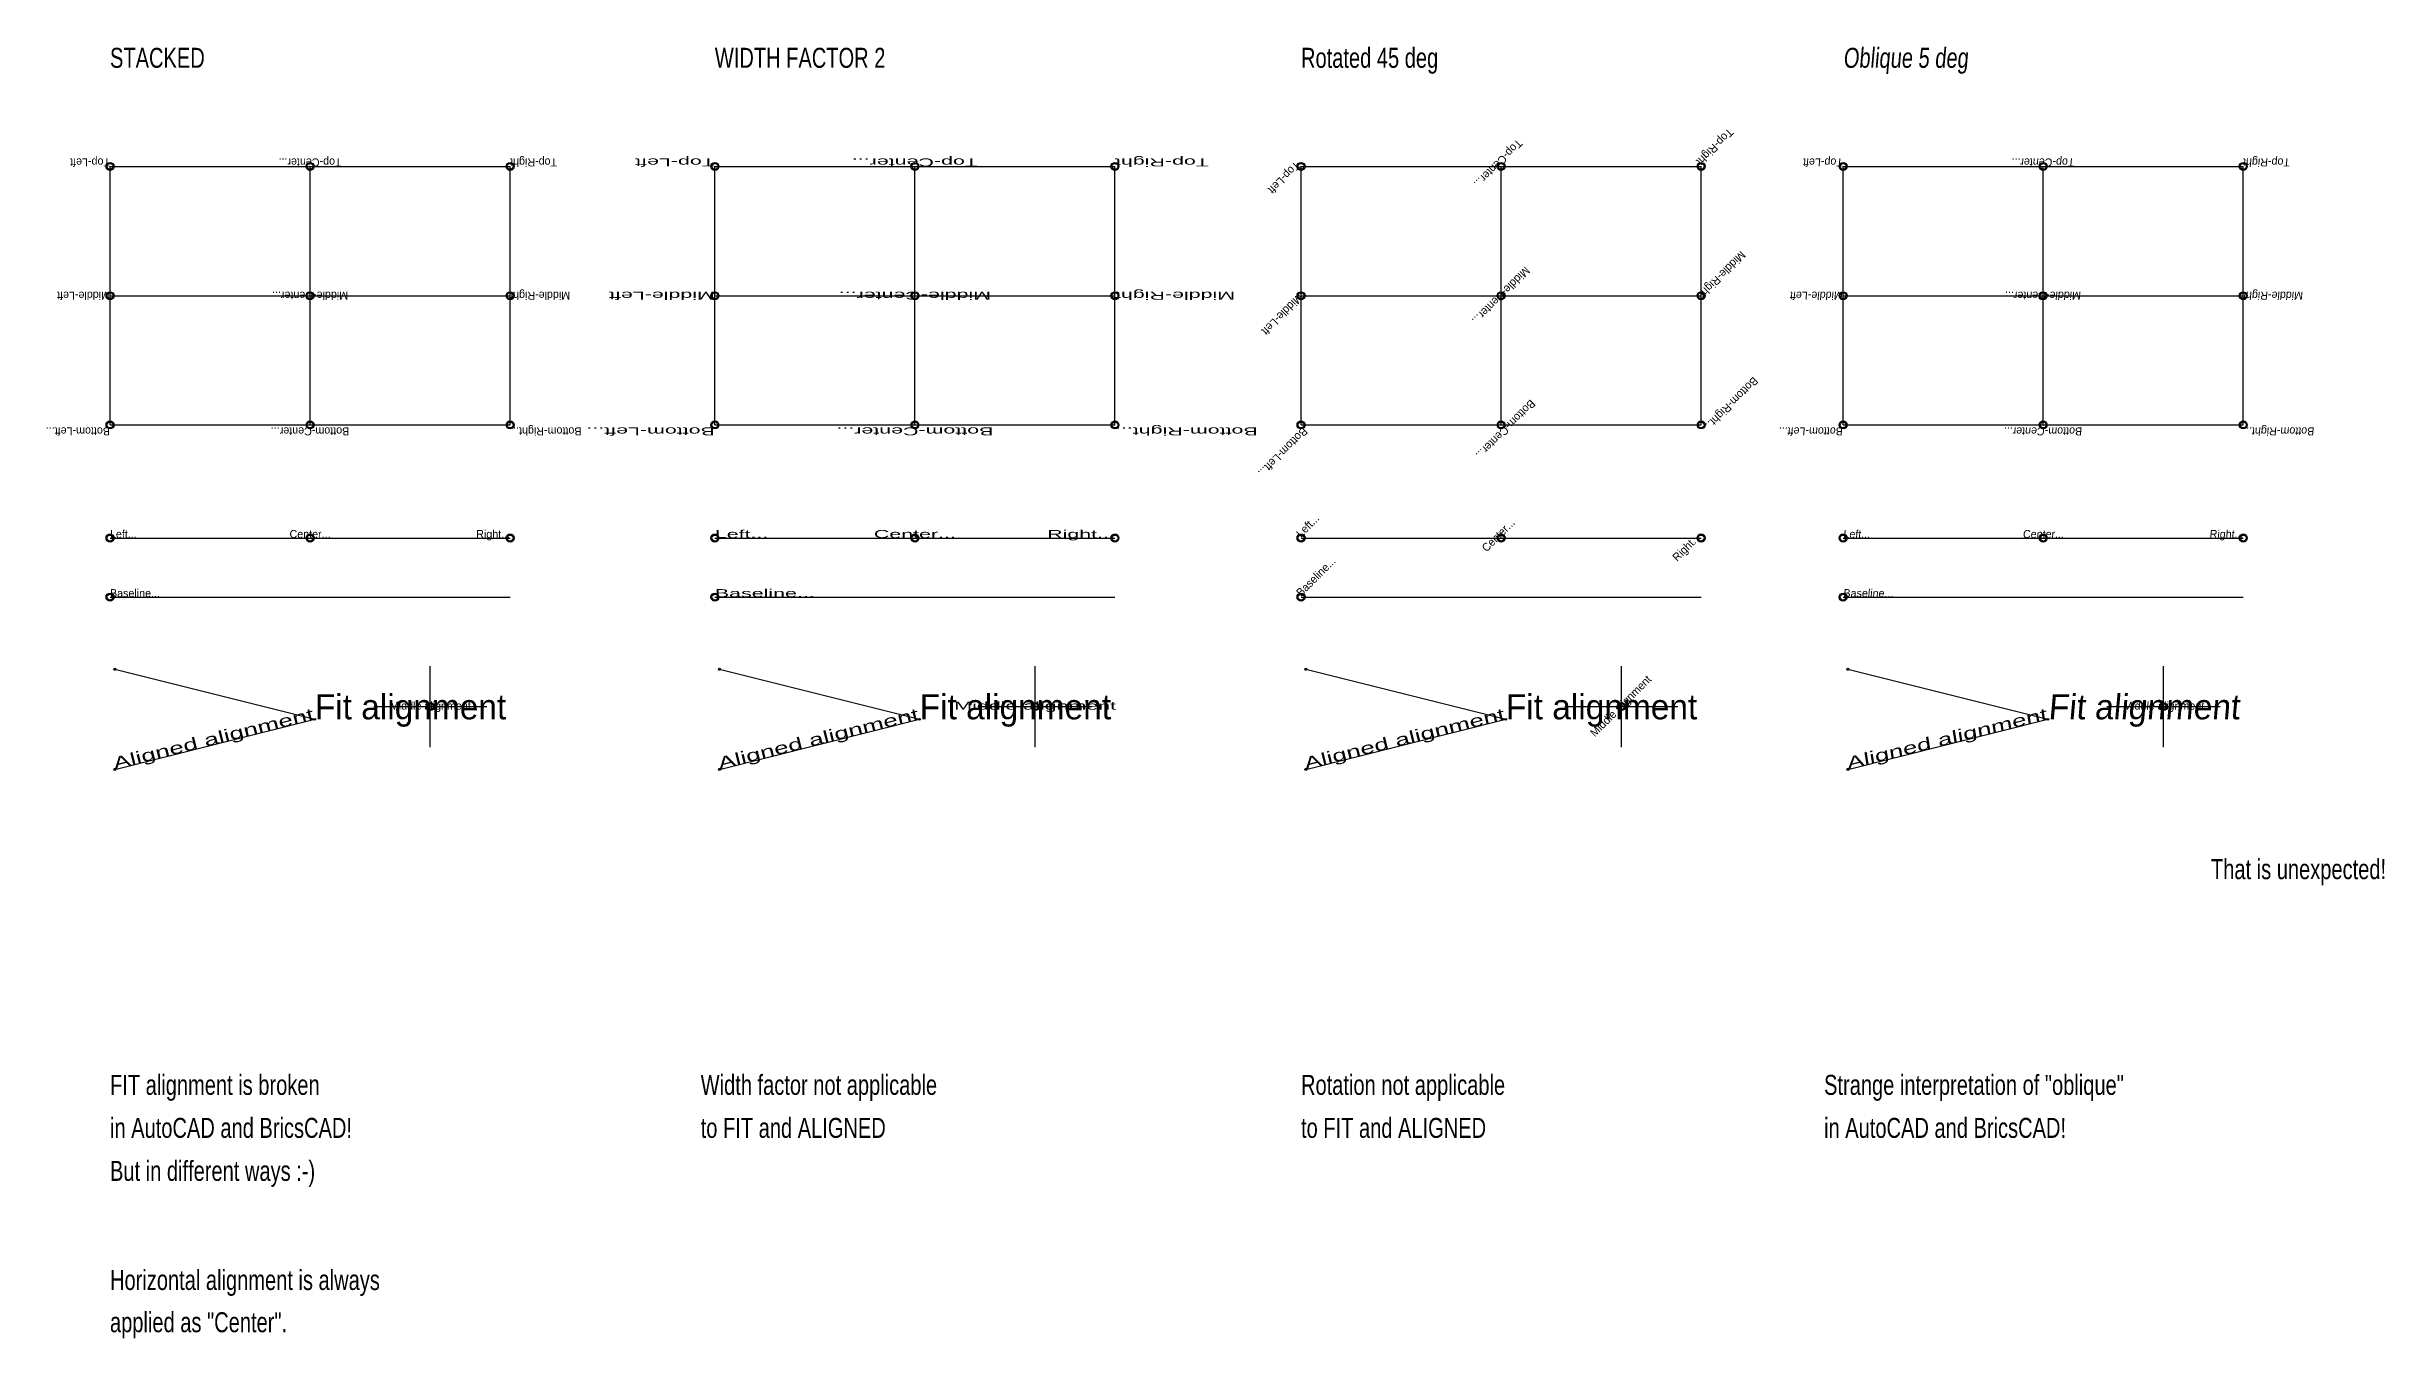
# Model space of a CAD drawing. Header units: metres. Extents: x -2 to 102, y 29 to 61.
# Drawn here: x -1.6 to 56.8, y 29.2 to 61.5 of the extents above; entities that cross this region are included whole.
import ezdxf
from ezdxf.enums import TextEntityAlignment as Align

# ---------------------------------------------------------------- set-up
doc = ezdxf.new("R2010")
doc.units = ezdxf.units.M
doc.layers.add('INSERT_POINTS', color=7, linetype='Continuous')
doc.styles.add('Stacked', font='txt')

msp = doc.modelspace()

# ---------------------------------------------------------------- linework, layer by layer
at = {"color": 5}
for p, q in [((0, 52.01), (0, 58.472)), ((0, 58.472), (10, 58.472)), ((5, 52.01), (5, 58.472)), ((10, 52.01), (10, 58.472)), ((15.117, 52.01), (15.117, 58.472)), ((15.117, 58.472), (25.117, 58.472)), ((20.117, 52.01), (20.117, 58.472)), ((25.117, 52.01), (25.117, 58.472)), ((29.767, 52.01), (29.767, 58.472)), ((29.767, 58.472), (39.767, 58.472)), ((34.767, 52.01), (34.767, 58.472)), ((39.767, 52.01), (39.767, 58.472)), ((43.317, 52.01), (43.317, 58.472)), ((43.317, 58.472), (53.317, 58.472)), ((48.317, 52.01), (48.317, 58.472)), ((53.317, 52.01), (53.317, 58.472)), ((0, 55.241), (10, 55.241)), ((15.117, 55.241), (25.117, 55.241)), ((29.767, 55.241), (39.767, 55.241)), ((43.317, 55.241), (53.317, 55.241)), ((0, 52.01), (10, 52.01)), ((15.117, 52.01), (25.117, 52.01)), ((29.767, 52.01), (39.767, 52.01)), ((43.317, 52.01), (53.317, 52.01)), ((0, 49.185), (10, 49.185)), ((15.117, 49.185), (25.117, 49.185)), ((29.767, 49.185), (39.767, 49.185)), ((43.317, 49.185), (53.317, 49.185)), ((0, 47.707), (10, 47.707)), ((15.117, 47.707), (25.117, 47.707)), ((29.767, 47.707), (39.767, 47.707)), ((43.317, 47.707), (53.317, 47.707)), ((0.119, 45.903), (5.119, 44.653)), ((8.006, 43.958), (8.006, 45.982)), ((15.236, 45.903), (20.236, 44.653)), ((23.123, 43.958), (23.123, 45.982)), ((29.886, 45.903), (34.886, 44.653)), ((37.773, 43.958), (37.773, 45.982)), ((43.436, 45.903), (48.436, 44.653)), ((51.323, 43.958), (51.323, 45.982)), ((0.119, 43.403), (5.119, 44.653)), ((6.592, 44.97), (9.42, 44.97)), ((15.236, 43.403), (20.236, 44.653)), ((21.709, 44.97), (24.537, 44.97)), ((29.886, 43.403), (34.886, 44.653)), ((36.359, 44.97), (39.187, 44.97)), ((43.436, 43.403), (48.436, 44.653)), ((49.909, 44.97), (52.737, 44.97))]:
    msp.add_line(p, q, dxfattribs=at)
at = {"layer": 'INSERT_POINTS', "color": 1}
for centre, radius in [((0, 58.472), 0.1), ((5, 58.472), 0.1), ((10, 58.472), 0.1), ((15.117, 58.472), 0.1), ((20.117, 58.472), 0.1), ((25.117, 58.472), 0.1), ((29.767, 58.472), 0.1), ((34.767, 58.472), 0.1), ((39.767, 58.472), 0.1), ((43.317, 58.472), 0.1), ((48.317, 58.472), 0.1), ((53.317, 58.472), 0.1), ((0, 55.241), 0.1), ((5, 55.241), 0.1), ((10, 55.241), 0.1), ((15.117, 55.241), 0.1), ((20.117, 55.241), 0.1), ((25.117, 55.241), 0.1), ((29.767, 55.241), 0.1), ((34.767, 55.241), 0.1), ((39.767, 55.241), 0.1), ((43.317, 55.241), 0.1), ((48.317, 55.241), 0.1), ((53.317, 55.241), 0.1), ((0, 52.01), 0.1), ((5, 52.01), 0.1), ((10, 52.01), 0.1), ((15.117, 52.01), 0.1), ((20.117, 52.01), 0.1), ((25.117, 52.01), 0.1), ((29.767, 52.01), 0.1), ((34.767, 52.01), 0.1), ((39.767, 52.01), 0.1), ((43.317, 52.01), 0.1), ((48.317, 52.01), 0.1), ((53.317, 52.01), 0.1), ((0, 49.185), 0.1), ((5, 49.185), 0.1), ((10, 49.185), 0.1), ((15.117, 49.185), 0.1), ((20.117, 49.185), 0.1), ((25.117, 49.185), 0.1), ((29.767, 49.185), 0.1), ((34.767, 49.185), 0.1), ((39.767, 49.185), 0.1), ((43.317, 49.185), 0.1), ((48.317, 49.185), 0.1), ((53.317, 49.185), 0.1), ((0, 47.707), 0.1), ((15.117, 47.707), 0.1), ((29.767, 47.707), 0.1), ((43.317, 47.707), 0.1), ((0.119, 45.903), 0.025), ((15.236, 45.903), 0.025), ((29.886, 45.903), 0.025), ((43.436, 45.903), 0.025), ((8.006, 44.97), 0.1), ((23.123, 44.97), 0.1), ((37.773, 44.97), 0.1), ((51.323, 44.97), 0.1), ((0.119, 43.403), 0.025), ((15.236, 43.403), 0.025), ((29.886, 43.403), 0.025), ((43.436, 43.403), 0.025)]:
    msp.add_circle(centre, radius, dxfattribs=at)
at = {"layer": 'INSERT_POINTS', "color": 2}
for centre, radius in [((0, 58.472), 0.075), ((5, 58.472), 0.075), ((10, 58.472), 0.075), ((15.117, 58.472), 0.075), ((20.117, 58.472), 0.075), ((25.117, 58.472), 0.075), ((29.767, 58.472), 0.075), ((34.767, 58.472), 0.075), ((39.767, 58.472), 0.075), ((43.317, 58.472), 0.075), ((48.317, 58.472), 0.075), ((53.317, 58.472), 0.075), ((0, 55.241), 0.075), ((5, 55.241), 0.075), ((10, 55.241), 0.075), ((15.117, 55.241), 0.075), ((20.117, 55.241), 0.075), ((25.117, 55.241), 0.075), ((29.767, 55.241), 0.075), ((34.767, 55.241), 0.075), ((39.767, 55.241), 0.075), ((43.317, 55.241), 0.075), ((48.317, 55.241), 0.075), ((53.317, 55.241), 0.075), ((0, 52.01), 0.075), ((5, 52.01), 0.075), ((10, 52.01), 0.075), ((15.117, 52.01), 0.075), ((20.117, 52.01), 0.075), ((25.117, 52.01), 0.075), ((29.767, 52.01), 0.075), ((34.767, 52.01), 0.075), ((39.767, 52.01), 0.075), ((43.317, 52.01), 0.075), ((48.317, 52.01), 0.075), ((53.317, 52.01), 0.075), ((0, 49.185), 0.075), ((5, 49.185), 0.075), ((10, 49.185), 0.075), ((15.117, 49.185), 0.075), ((20.117, 49.185), 0.075), ((25.117, 49.185), 0.075), ((29.767, 49.185), 0.075), ((34.767, 49.185), 0.075), ((39.767, 49.185), 0.075), ((43.317, 49.185), 0.075), ((48.317, 49.185), 0.075), ((53.317, 49.185), 0.075), ((0, 47.707), 0.075), ((15.117, 47.707), 0.075), ((29.767, 47.707), 0.075), ((43.317, 47.707), 0.075), ((8.006, 44.97), 0.075), ((23.123, 44.97), 0.075), ((37.773, 44.97), 0.075), ((51.323, 44.97), 0.075), ((5.119, 44.653), 0.0187), ((5.119, 44.653), 0.0187), ((20.236, 44.653), 0.0187), ((20.236, 44.653), 0.0187), ((34.886, 44.653), 0.0187), ((34.886, 44.653), 0.0187), ((48.436, 44.653), 0.0187), ((48.436, 44.653), 0.0187)]:
    msp.add_circle(centre, radius, dxfattribs=at)

# ---------------------------------------------------------------- texts
at = {"color": 3, "width": 0.75}
for s, p in [('STACKED', (0, 60.937)), ('WIDTH FACTOR 2', (15.117, 60.937)), ('Rotated 45 deg', (29.767, 60.937)), ('Width factor not applicable', (14.763, 35.267)), ('Rotation not applicable', (29.767, 35.267)), ('to FIT and ALIGNED', (14.763, 34.192)), ('to FIT and ALIGNED', (29.767, 34.192)), ('Horizontal alignment is always', (0, 30.39)), ('applied as "Center".', (0, 29.334))]:
    msp.add_text(s, height=0.5, dxfattribs=at).set_placement(p)
at = {"color": 3, "oblique": 5, "width": 0.75}
msp.add_text('Oblique 5 deg', height=0.5, dxfattribs=at).set_placement((43.317, 60.937))
at = {"color": 2, "style": 'Stacked', "text_generation_flag": 6}
msp.add_text('Top-Center...', height=0.2, rotation=45, dxfattribs=at).set_placement((34.767, 58.472), align=Align.TOP_CENTER)
msp.add_text('Top-Right', height=0.2, rotation=45, dxfattribs=at).set_placement((39.767, 58.472), align=Align.TOP_RIGHT)
msp.add_text('Top-Left', height=0.2, dxfattribs=at).set_placement((0, 58.472), align=Align.TOP_LEFT)
msp.add_text('Top-Center...', height=0.2, dxfattribs=at).set_placement((5, 58.472), align=Align.TOP_CENTER)
msp.add_text('Top-Right', height=0.2, dxfattribs=at).set_placement((10, 58.472), align=Align.TOP_RIGHT)
at = {"color": 2, "style": 'Stacked', "text_generation_flag": 6, "width": 2}
msp.add_text('Top-Left', height=0.2, dxfattribs=at).set_placement((15.117, 58.472), align=Align.TOP_LEFT)
msp.add_text('Top-Center...', height=0.2, dxfattribs=at).set_placement((20.117, 58.472), align=Align.TOP_CENTER)
msp.add_text('Top-Right', height=0.2, dxfattribs=at).set_placement((25.117, 58.472), align=Align.TOP_RIGHT)
at = {"color": 2, "style": 'Stacked', "text_generation_flag": 6}
msp.add_text('Top-Left', height=0.2, rotation=45, dxfattribs=at).set_placement((29.767, 58.472), align=Align.TOP_LEFT)
at = {"color": 2, "style": 'Stacked', "oblique": 5, "text_generation_flag": 6}
msp.add_text('Top-Left', height=0.2, dxfattribs=at).set_placement((43.317, 58.472), align=Align.TOP_LEFT)
msp.add_text('Top-Center...', height=0.2, dxfattribs=at).set_placement((48.317, 58.472), align=Align.TOP_CENTER)
msp.add_text('Top-Right', height=0.2, dxfattribs=at).set_placement((53.317, 58.472), align=Align.TOP_RIGHT)
at = {"color": 2, "style": 'Stacked', "text_generation_flag": 6}
msp.add_text('Middle-Right', height=0.2, rotation=45, dxfattribs=at).set_placement((39.767, 55.241), align=Align.MIDDLE_RIGHT)
msp.add_text('Middle-Center...', height=0.2, rotation=45, dxfattribs=at).set_placement((34.767, 55.241), align=Align.MIDDLE_CENTER)
msp.add_text('Middle-Left', height=0.2, dxfattribs=at).set_placement((0, 55.241), align=Align.MIDDLE_LEFT)
msp.add_text('Middle-Center...', height=0.2, dxfattribs=at).set_placement((5, 55.241), align=Align.MIDDLE_CENTER)
msp.add_text('Middle-Right', height=0.2, dxfattribs=at).set_placement((10, 55.241), align=Align.MIDDLE_RIGHT)
at = {"color": 2, "style": 'Stacked', "text_generation_flag": 6, "width": 2}
msp.add_text('Middle-Left', height=0.2, dxfattribs=at).set_placement((15.117, 55.241), align=Align.MIDDLE_LEFT)
msp.add_text('Middle-Center...', height=0.2, dxfattribs=at).set_placement((20.117, 55.241), align=Align.MIDDLE_CENTER)
msp.add_text('Middle-Right', height=0.2, dxfattribs=at).set_placement((25.117, 55.241), align=Align.MIDDLE_RIGHT)
at = {"color": 2, "style": 'Stacked', "text_generation_flag": 6}
msp.add_text('Middle-Left', height=0.2, rotation=45, dxfattribs=at).set_placement((29.767, 55.241), align=Align.MIDDLE_LEFT)
at = {"color": 2, "style": 'Stacked', "oblique": 5, "text_generation_flag": 6}
msp.add_text('Middle-Left', height=0.2, dxfattribs=at).set_placement((43.317, 55.241), align=Align.MIDDLE_LEFT)
msp.add_text('Middle-Center...', height=0.2, dxfattribs=at).set_placement((48.317, 55.241), align=Align.MIDDLE_CENTER)
msp.add_text('Middle-Right', height=0.2, dxfattribs=at).set_placement((53.317, 55.241), align=Align.MIDDLE_RIGHT)
at = {"color": 2, "style": 'Stacked', "text_generation_flag": 6}
msp.add_text('Bottom-Right...', height=0.2, rotation=45, dxfattribs=at).set_placement((39.767, 52.01), align=Align.BOTTOM_RIGHT)
msp.add_text('Bottom-Center...', height=0.2, rotation=45, dxfattribs=at).set_placement((34.767, 52.01), align=Align.BOTTOM_CENTER)
msp.add_text('Bottom-Right...', height=0.2, dxfattribs=at).set_placement((10, 52.01), align=Align.BOTTOM_RIGHT)
at = {"color": 2, "style": 'Stacked', "text_generation_flag": 6, "width": 2}
msp.add_text('Bottom-Right...', height=0.2, dxfattribs=at).set_placement((25.117, 52.01), align=Align.BOTTOM_RIGHT)
at = {"color": 2, "style": 'Stacked', "oblique": 5, "text_generation_flag": 6}
msp.add_text('Bottom-Right...', height=0.2, dxfattribs=at).set_placement((53.317, 52.01), align=Align.BOTTOM_RIGHT)
at = {"color": 2, "style": 'Stacked', "text_generation_flag": 6}
msp.add_text('Bottom-Left...', height=0.2, dxfattribs=at).set_placement((0, 52.01), align=Align.BOTTOM_LEFT)
msp.add_text('Bottom-Center...', height=0.2, dxfattribs=at).set_placement((5, 52.01), align=Align.BOTTOM_CENTER)
at = {"color": 2, "style": 'Stacked', "text_generation_flag": 6, "width": 2}
msp.add_text('Bottom-Left...', height=0.2, dxfattribs=at).set_placement((15.117, 52.01), align=Align.BOTTOM_LEFT)
msp.add_text('Bottom-Center...', height=0.2, dxfattribs=at).set_placement((20.117, 52.01), align=Align.BOTTOM_CENTER)
at = {"color": 2, "style": 'Stacked', "text_generation_flag": 6}
msp.add_text('Bottom-Left...', height=0.2, rotation=45, dxfattribs=at).set_placement((29.767, 52.01), align=Align.BOTTOM_LEFT)
at = {"color": 2, "style": 'Stacked', "oblique": 5, "text_generation_flag": 6}
msp.add_text('Bottom-Left...', height=0.2, dxfattribs=at).set_placement((43.317, 52.01), align=Align.BOTTOM_LEFT)
msp.add_text('Bottom-Center...', height=0.2, dxfattribs=at).set_placement((48.317, 52.01), align=Align.BOTTOM_CENTER)
at = {"color": 3, "style": 'Stacked'}
for s, p in [('Left...', (29.767, 49.185)), ('Baseline...', (29.767, 47.707))]:
    msp.add_text(s, height=0.2, rotation=45, dxfattribs=at).set_placement(p)
for s, p in [('Left...', (0, 49.185)), ('Baseline...', (0, 47.707))]:
    msp.add_text(s, height=0.2, dxfattribs=at).set_placement(p)
msp.add_text('Center...', height=0.2, dxfattribs=at).set_placement((5, 49.185), align=Align.CENTER)
msp.add_text('Right...', height=0.2, dxfattribs=at).set_placement((10, 49.185), align=Align.RIGHT)
at = {"color": 3, "style": 'Stacked', "width": 2}
for s, p in [('Left...', (15.117, 49.185)), ('Baseline...', (15.117, 47.707))]:
    msp.add_text(s, height=0.2, dxfattribs=at).set_placement(p)
msp.add_text('Center...', height=0.2, dxfattribs=at).set_placement((20.117, 49.185), align=Align.CENTER)
msp.add_text('Right...', height=0.2, dxfattribs=at).set_placement((25.117, 49.185), align=Align.RIGHT)
at = {"color": 3, "style": 'Stacked'}
msp.add_text('Center...', height=0.2, rotation=45, dxfattribs=at).set_placement((34.767, 49.185), align=Align.CENTER)
msp.add_text('Right...', height=0.2, rotation=45, dxfattribs=at).set_placement((39.767, 49.185), align=Align.RIGHT)
at = {"color": 3, "style": 'Stacked', "oblique": 5}
for s, p in [('Left...', (43.317, 49.185)), ('Baseline...', (43.317, 47.707))]:
    msp.add_text(s, height=0.2, dxfattribs=at).set_placement(p)
msp.add_text('Center...', height=0.2, dxfattribs=at).set_placement((48.317, 49.185), align=Align.CENTER)
msp.add_text('Right...', height=0.2, dxfattribs=at).set_placement((53.317, 49.185), align=Align.RIGHT)
at = {"color": 3, "style": 'Stacked'}
msp.add_text('Middle alignment', height=0.2, rotation=45, dxfattribs=at).set_placement((37.773, 44.97), align=Align.MIDDLE)
for p, p2 in [((5.119, 44.653), (5.119, 44.653)), ((20.236, 44.653), (20.236, 44.653)), ((34.886, 44.653), (34.886, 44.653))]:
    msp.add_text('Fit alignment', height=0.625, dxfattribs=at).set_placement(p, p2, align=Align.FIT)
msp.add_text('Middle alignment', height=0.2, dxfattribs=at).set_placement((8.006, 44.97), align=Align.MIDDLE)
at = {"color": 3, "style": 'Stacked', "width": 2}
msp.add_text('Middle alignment', height=0.2, dxfattribs=at).set_placement((23.123, 44.97), align=Align.MIDDLE)
at = {"color": 3, "style": 'Stacked', "oblique": 5}
msp.add_text('Fit alignment', height=0.625, dxfattribs=at).set_placement((48.436, 44.653), (48.436, 44.653), align=Align.FIT)
msp.add_text('Middle alignment', height=0.2, dxfattribs=at).set_placement((51.323, 44.97), align=Align.MIDDLE)
at = {"color": 3, "style": 'Stacked'}
for p, p2 in [((0.119, 43.403), (5.119, 44.653)), ((15.236, 43.403), (20.236, 44.653)), ((29.886, 43.403), (34.886, 44.653))]:
    msp.add_text('Aligned alignment', height=0.29448, rotation=104.03624, dxfattribs=at).set_placement(p, p2, align=Align.ALIGNED)
at = {"color": 3, "style": 'Stacked', "oblique": 5}
msp.add_text('Aligned alignment', height=0.29448, rotation=104.03624, dxfattribs=at).set_placement((43.436, 43.403), (48.436, 44.653), align=Align.ALIGNED)
at = {"color": 1, "width": 0.75}
for s, p in [('That is unexpected!', (52.51, 40.658)), ('FIT alignment is broken', (0, 35.267)), ('Strange interpretation of "oblique"', (42.84, 35.267)), ('in AutoCAD and BricsCAD!', (0, 34.192)), ('in AutoCAD and BricsCAD!', (42.84, 34.192)), ('But in different ways :-)', (0, 33.117))]:
    msp.add_text(s, height=0.5, dxfattribs=at).set_placement(p)

doc.saveas('drawing.dxf')
